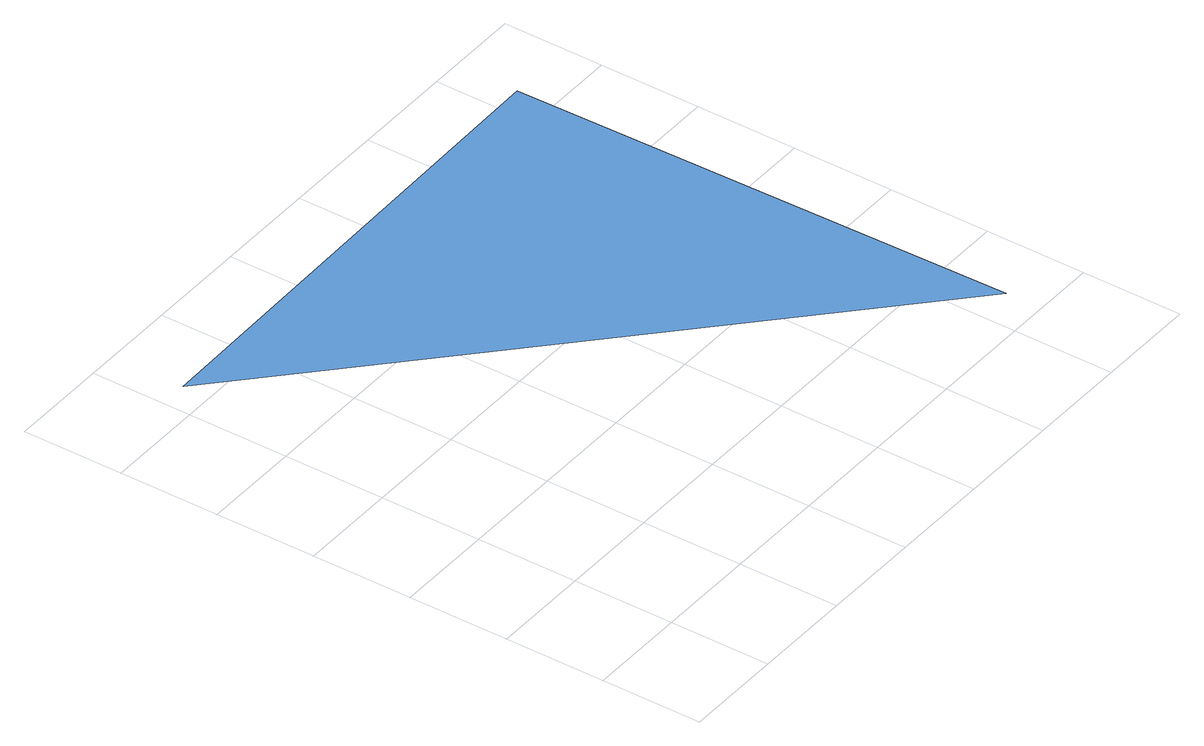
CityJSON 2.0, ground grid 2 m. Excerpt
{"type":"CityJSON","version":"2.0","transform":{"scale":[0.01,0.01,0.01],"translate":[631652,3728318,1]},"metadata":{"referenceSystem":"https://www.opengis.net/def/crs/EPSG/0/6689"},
"CityObjects":{
"waterbody1":{"type":"WaterBody","attributes":{"name":"福岡県津波浸水想定図","class":"1140","function":"2","WaterBodyTsunamiRiskAttribute.description":"1","WaterBodyTsunamiRiskAttribute.rank":"3"},"geometry":[{"type":"MultiSurface","lod":"1","boundaries":[[[0,1,2]]]}]}
},
"vertices":[
[1058,1073,91],[59,1054,90],[1077,73,90]
]}
